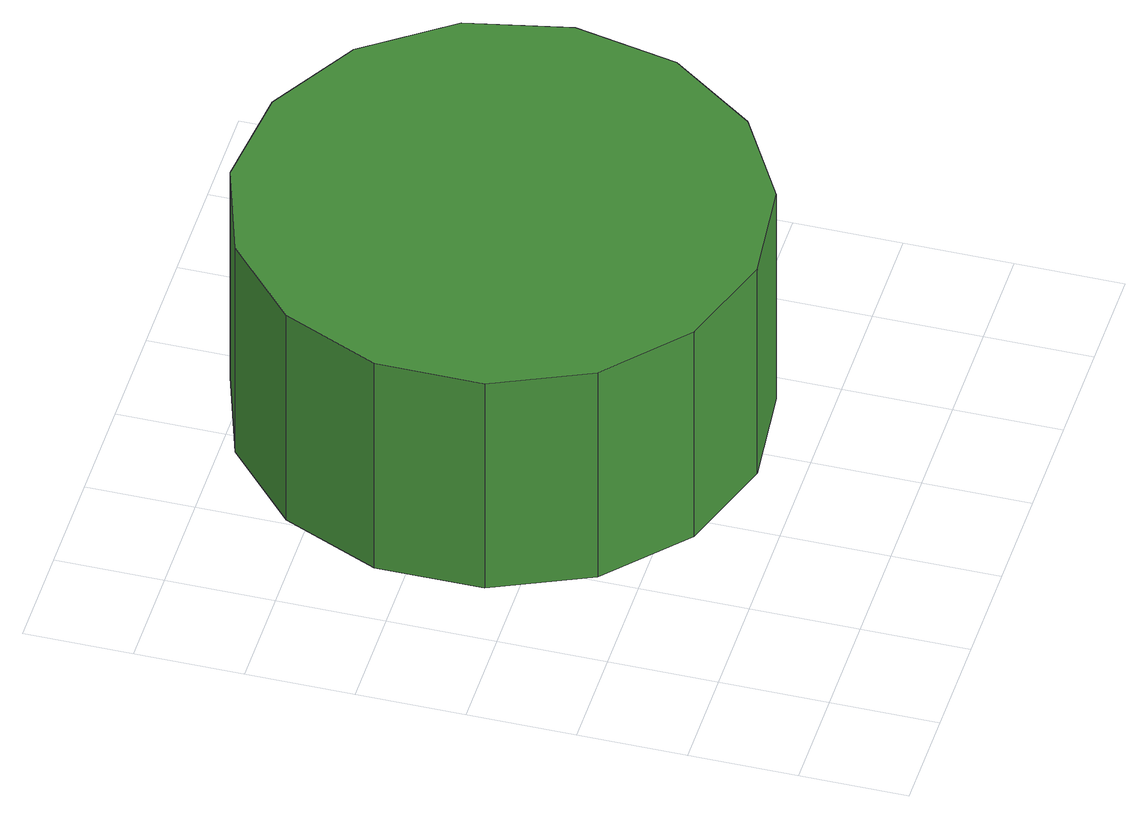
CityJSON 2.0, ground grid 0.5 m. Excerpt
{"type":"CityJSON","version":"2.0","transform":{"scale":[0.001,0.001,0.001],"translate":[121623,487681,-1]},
"CityObjects":{
"tree1":{"type":"SolitaryVegetationObject","attributes":{"function":"something"},"geometry":[{"type":"MultiSurface","lod":"1","boundaries":[[[0,1,2,3,4,5,6,7,8,9,10,11,12,13,14]],[[15,16,17,18,19,20,21,22,23,24,25,26,27,28,29]],[[0,29,28,1]],[[1,28,27,2]],[[2,27,26,3]],[[3,26,25,4]],[[4,25,24,5]],[[5,24,23,6]],[[6,23,22,7]],[[7,22,21,8]],[[8,21,20,9]],[[9,20,19,10]],[[10,19,18,11]],[[11,18,17,12]],[[12,17,16,13]],[[13,16,15,14]],[[14,15,29,0]]]}]}
},
"vertices":[
[2692,1896,1958],[2589,2382,1958],[2296,2784,1958],[1866,3033,1958],[1371,3085,1958],[899,2931,1958],[529,2598,1958],[327,2144,1958],[327,1647,1958],[529,1193,1958],[899,860,1958],[1371,706,1958],[1866,758,1958],[2296,1007,1958],[2589,1409,1958],[2589,1409,775],[2296,1007,775],[1866,758,775],[1371,706,775],[899,860,775],[529,1193,775],[327,1647,775],[327,2144,775],[529,2598,775],[899,2931,775],[1371,3085,775],[1866,3033,775],[2296,2784,775],[2589,2382,775],[2692,1896,775]
]}
